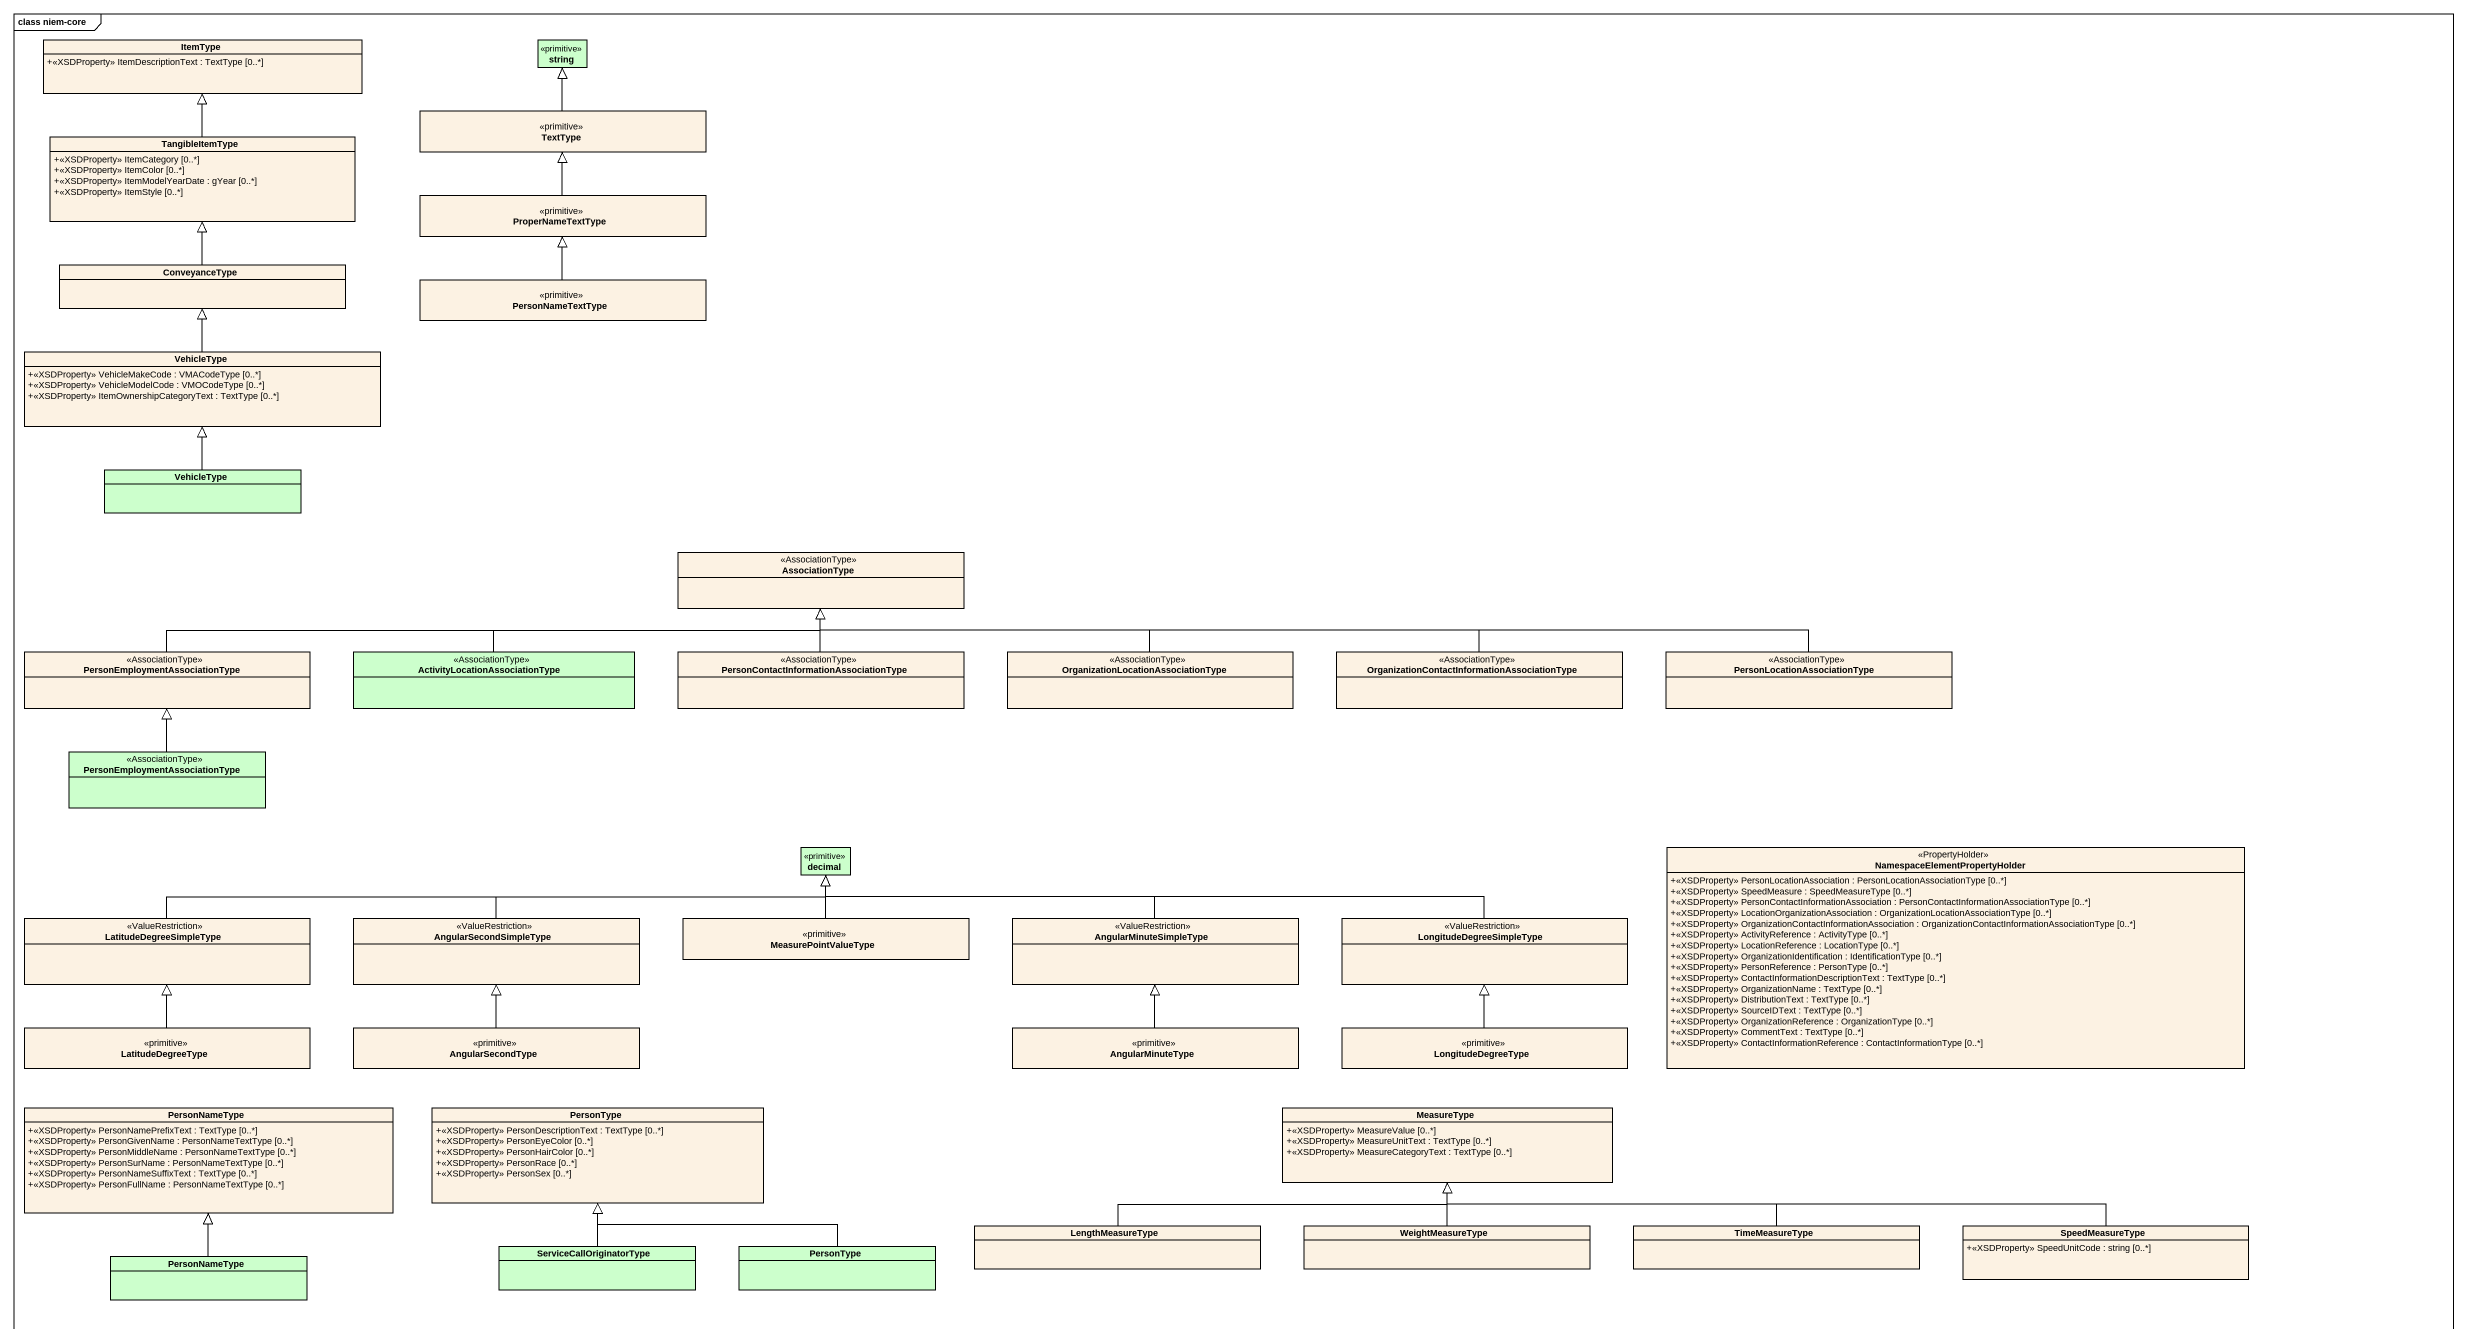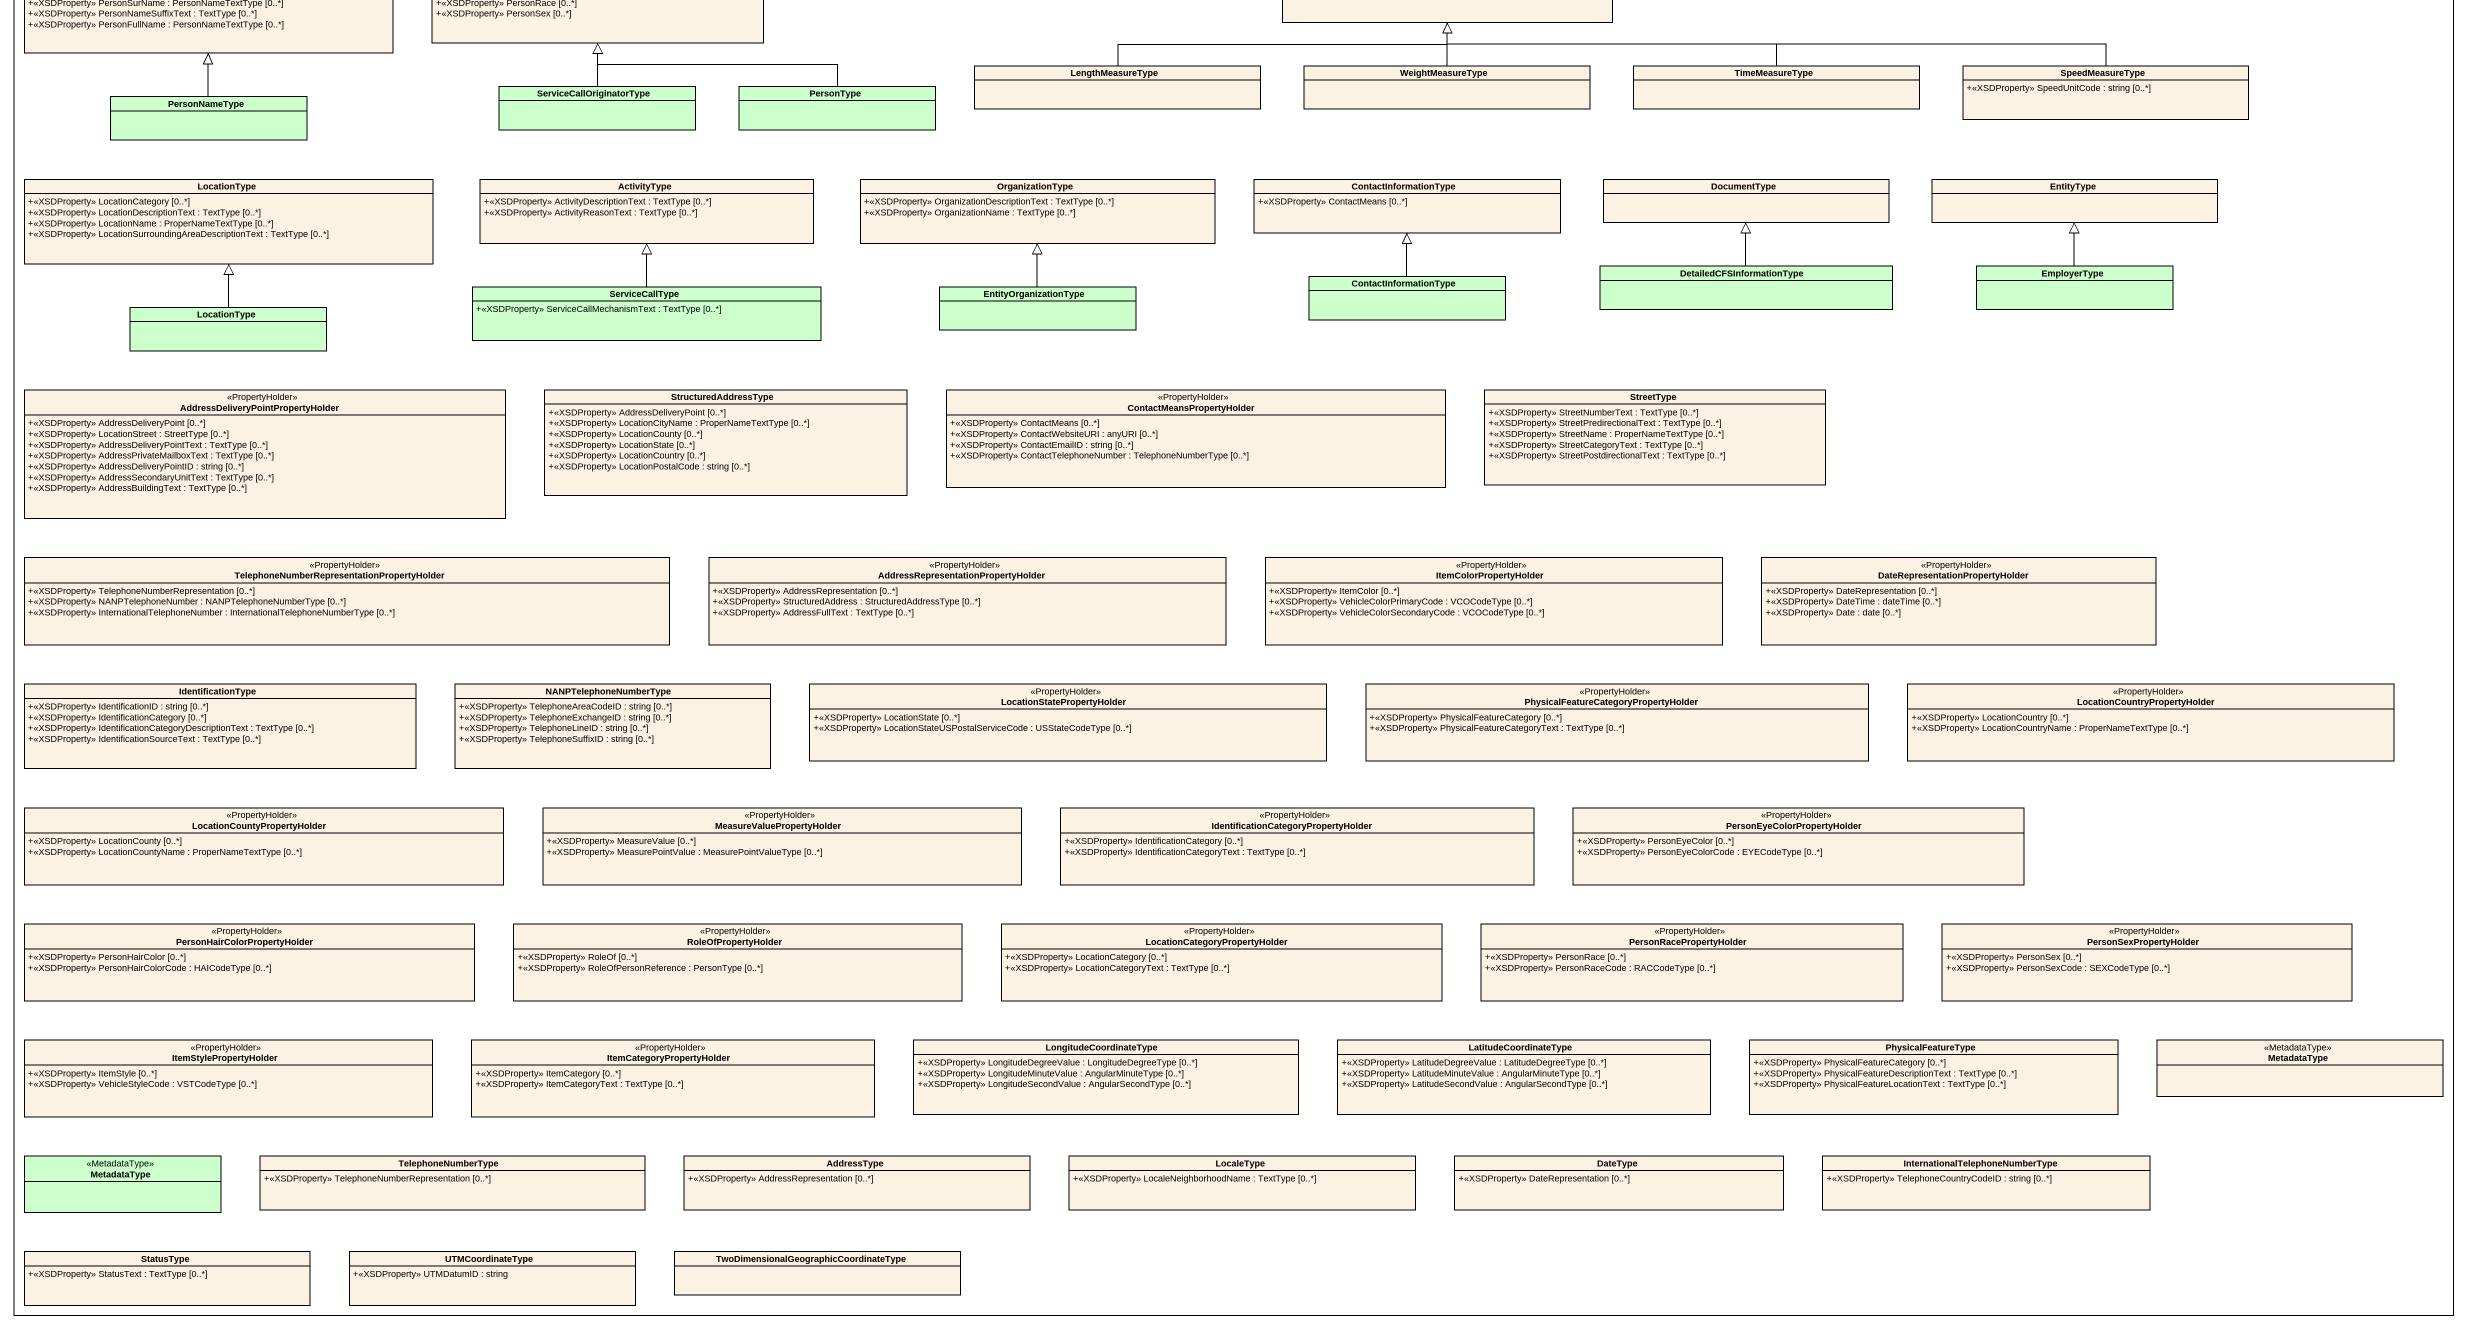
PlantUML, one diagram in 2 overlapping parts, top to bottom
@startuml
mainframe class niem-core
hide circle
hide empty members
skinparam classAttributeIconSize 0
class ItemType {
  +<<XSDProperty>> ItemDescriptionText : TextType [0..*]
}
class string <<primitive>> #CCFFCC
class TextType <<primitive>>
class TangibleItemType {
  +<<XSDProperty>> ItemCategory [0..*]
  +<<XSDProperty>> ItemColor [0..*]
  +<<XSDProperty>> ItemModelYearDate : gYear [0..*]
  +<<XSDProperty>> ItemStyle [0..*]
}
class ProperNameTextType <<primitive>>
class ConveyanceType
class PersonNameTextType <<primitive>>
class VehicleType {
  +<<XSDProperty>> VehicleMakeCode : VMACodeType [0..*]
  +<<XSDProperty>> VehicleModelCode : VMOCodeType [0..*]
  +<<XSDProperty>> ItemOwnershipCategoryText : TextType [0..*]
}
class "VehicleType" as VehicleType_2 #CCFFCC
class AssociationType <<AssociationType>>
class "PersonEmploymentAssociationType" as PersonEmploymentAssociationT <<AssociationType>>
class "ActivityLocationAssociationType" as ActivityLocationAssociationT <<AssociationType>> #CCFFCC
class "PersonContactInformationAssociationType" as PersonContactInformationAsso <<AssociationType>>
class "OrganizationLocationAssociationType" as OrganizationLocationAssociat <<AssociationType>>
class "OrganizationContactInformationAssociationType" as OrganizationContactInformati <<AssociationType>>
class "PersonLocationAssociationType" as PersonLocationAssociationTyp <<AssociationType>>
class "PersonEmploymentAssociationType" as PersonEmploymentAssociationT_2 <<AssociationType>> #CCFFCC
class decimal <<primitive>> #CCFFCC
class "NamespaceElementPropertyHolder" as NamespaceElementPropertyHold <<PropertyHolder>> {
  +<<XSDProperty>> PersonLocationAssociation : PersonLocationAssociationType [0..*]
  +<<XSDProperty>> SpeedMeasure : SpeedMeasureType [0..*]
  +<<XSDProperty>> PersonContactInformationAssociation : PersonContactInformationAssociationType [0..*]
  +<<XSDProperty>> LocationOrganizationAssociation : OrganizationLocationAssociationType [0..*]
  +<<XSDProperty>> OrganizationContactInformationAssociation : OrganizationContactInformationAssociationType [0..*]
  +<<XSDProperty>> ActivityReference : ActivityType [0..*]
  +<<XSDProperty>> LocationReference : LocationType [0..*]
  +<<XSDProperty>> OrganizationIdentification : IdentificationType [0..*]
  +<<XSDProperty>> PersonReference : PersonType [0..*]
  +<<XSDProperty>> ContactInformationDescriptionText : TextType [0..*]
  +<<XSDProperty>> OrganizationName : TextType [0..*]
  +<<XSDProperty>> DistributionText : TextType [0..*]
  +<<XSDProperty>> SourceIDText : TextType [0..*]
  +<<XSDProperty>> OrganizationReference : OrganizationType [0..*]
  +<<XSDProperty>> CommentText : TextType [0..*]
  +<<XSDProperty>> ContactInformationReference : ContactInformationType [0..*]
}
class LatitudeDegreeSimpleType <<ValueRestriction>>
class AngularSecondSimpleType <<ValueRestriction>>
class MeasurePointValueType <<primitive>>
class AngularMinuteSimpleType <<ValueRestriction>>
class LongitudeDegreeSimpleType <<ValueRestriction>>
class LatitudeDegreeType <<primitive>>
class AngularSecondType <<primitive>>
class AngularMinuteType <<primitive>>
class LongitudeDegreeType <<primitive>>
class PersonNameType {
  +<<XSDProperty>> PersonNamePrefixText : TextType [0..*]
  +<<XSDProperty>> PersonGivenName : PersonNameTextType [0..*]
  +<<XSDProperty>> PersonMiddleName : PersonNameTextType [0..*]
  +<<XSDProperty>> PersonSurName : PersonNameTextType [0..*]
  +<<XSDProperty>> PersonNameSuffixText : TextType [0..*]
  +<<XSDProperty>> PersonFullName : PersonNameTextType [0..*]
}
class PersonType {
  +<<XSDProperty>> PersonDescriptionText : TextType [0..*]
  +<<XSDProperty>> PersonEyeColor [0..*]
  +<<XSDProperty>> PersonHairColor [0..*]
  +<<XSDProperty>> PersonRace [0..*]
  +<<XSDProperty>> PersonSex [0..*]
}
class MeasureType {
  +<<XSDProperty>> MeasureValue [0..*]
  +<<XSDProperty>> MeasureUnitText : TextType [0..*]
  +<<XSDProperty>> MeasureCategoryText : TextType [0..*]
}
class "PersonNameType" as PersonNameType_2 #CCFFCC
class ServiceCallOriginatorType #CCFFCC
class "PersonType" as PersonType_2 #CCFFCC
class LengthMeasureType
class WeightMeasureType
class TimeMeasureType
class SpeedMeasureType {
  +<<XSDProperty>> SpeedUnitCode : string [0..*]
}
class LocationType {
  +<<XSDProperty>> LocationCategory [0..*]
  +<<XSDProperty>> LocationDescriptionText : TextType [0..*]
  +<<XSDProperty>> LocationName : ProperNameTextType [0..*]
  +<<XSDProperty>> LocationSurroundingAreaDescriptionText : TextType [0..*]
}
class ActivityType {
  +<<XSDProperty>> ActivityDescriptionText : TextType [0..*]
  +<<XSDProperty>> ActivityReasonText : TextType [0..*]
}
class OrganizationType {
  +<<XSDProperty>> OrganizationDescriptionText : TextType [0..*]
  +<<XSDProperty>> OrganizationName : TextType [0..*]
}
class ContactInformationType {
  +<<XSDProperty>> ContactMeans [0..*]
}
class DocumentType
class EntityType
class ServiceCallType #CCFFCC {
  +<<XSDProperty>> ServiceCallMechanismText : TextType [0..*]
}
class EntityOrganizationType #CCFFCC
class "ContactInformationType" as ContactInformationType_2 #CCFFCC
class DetailedCFSInformationType #CCFFCC
class EmployerType #CCFFCC
class "LocationType" as LocationType_2 #CCFFCC
class "AddressDeliveryPointPropertyHolder" as AddressDeliveryPointProperty <<PropertyHolder>> {
  +<<XSDProperty>> AddressDeliveryPoint [0..*]
  +<<XSDProperty>> LocationStreet : StreetType [0..*]
  +<<XSDProperty>> AddressDeliveryPointText : TextType [0..*]
  +<<XSDProperty>> AddressPrivateMailboxText : TextType [0..*]
  +<<XSDProperty>> AddressDeliveryPointID : string [0..*]
  +<<XSDProperty>> AddressSecondaryUnitText : TextType [0..*]
  +<<XSDProperty>> AddressBuildingText : TextType [0..*]
}
class StructuredAddressType {
  +<<XSDProperty>> AddressDeliveryPoint [0..*]
  +<<XSDProperty>> LocationCityName : ProperNameTextType [0..*]
  +<<XSDProperty>> LocationCounty [0..*]
  +<<XSDProperty>> LocationState [0..*]
  +<<XSDProperty>> LocationCountry [0..*]
  +<<XSDProperty>> LocationPostalCode : string [0..*]
}
class ContactMeansPropertyHolder <<PropertyHolder>> {
  +<<XSDProperty>> ContactMeans [0..*]
  +<<XSDProperty>> ContactWebsiteURI : anyURI [0..*]
  +<<XSDProperty>> ContactEmailID : string [0..*]
  +<<XSDProperty>> ContactTelephoneNumber : TelephoneNumberType [0..*]
}
class StreetType {
  +<<XSDProperty>> StreetNumberText : TextType [0..*]
  +<<XSDProperty>> StreetPredirectionalText : TextType [0..*]
  +<<XSDProperty>> StreetName : ProperNameTextType [0..*]
  +<<XSDProperty>> StreetCategoryText : TextType [0..*]
  +<<XSDProperty>> StreetPostdirectionalText : TextType [0..*]
}
class "TelephoneNumberRepresentationPropertyHolder" as TelephoneNumberRepresentatio <<PropertyHolder>> {
  +<<XSDProperty>> TelephoneNumberRepresentation [0..*]
  +<<XSDProperty>> NANPTelephoneNumber : NANPTelephoneNumberType [0..*]
  +<<XSDProperty>> InternationalTelephoneNumber : InternationalTelephoneNumberType [0..*]
}
class "AddressRepresentationPropertyHolder" as AddressRepresentationPropert <<PropertyHolder>> {
  +<<XSDProperty>> AddressRepresentation [0..*]
  +<<XSDProperty>> StructuredAddress : StructuredAddressType [0..*]
  +<<XSDProperty>> AddressFullText : TextType [0..*]
}
class ItemColorPropertyHolder <<PropertyHolder>> {
  +<<XSDProperty>> ItemColor [0..*]
  +<<XSDProperty>> VehicleColorPrimaryCode : VCOCodeType [0..*]
  +<<XSDProperty>> VehicleColorSecondaryCode : VCOCodeType [0..*]
}
class "DateRepresentationPropertyHolder" as DateRepresentationPropertyHo <<PropertyHolder>> {
  +<<XSDProperty>> DateRepresentation [0..*]
  +<<XSDProperty>> DateTime : dateTime [0..*]
  +<<XSDProperty>> Date : date [0..*]
}
class IdentificationType {
  +<<XSDProperty>> IdentificationID : string [0..*]
  +<<XSDProperty>> IdentificationCategory [0..*]
  +<<XSDProperty>> IdentificationCategoryDescriptionText : TextType [0..*]
  +<<XSDProperty>> IdentificationSourceText : TextType [0..*]
}
class NANPTelephoneNumberType {
  +<<XSDProperty>> TelephoneAreaCodeID : string [0..*]
  +<<XSDProperty>> TelephoneExchangeID : string [0..*]
  +<<XSDProperty>> TelephoneLineID : string [0..*]
  +<<XSDProperty>> TelephoneSuffixID : string [0..*]
}
class LocationStatePropertyHolder <<PropertyHolder>> {
  +<<XSDProperty>> LocationState [0..*]
  +<<XSDProperty>> LocationStateUSPostalServiceCode : USStateCodeType [0..*]
}
class "PhysicalFeatureCategoryPropertyHolder" as PhysicalFeatureCategoryPrope <<PropertyHolder>> {
  +<<XSDProperty>> PhysicalFeatureCategory [0..*]
  +<<XSDProperty>> PhysicalFeatureCategoryText : TextType [0..*]
}
class "LocationCountryPropertyHolder" as LocationCountryPropertyHolde <<PropertyHolder>> {
  +<<XSDProperty>> LocationCountry [0..*]
  +<<XSDProperty>> LocationCountryName : ProperNameTextType [0..*]
}
class LocationCountyPropertyHolder <<PropertyHolder>> {
  +<<XSDProperty>> LocationCounty [0..*]
  +<<XSDProperty>> LocationCountyName : ProperNameTextType [0..*]
}
class MeasureValuePropertyHolder <<PropertyHolder>> {
  +<<XSDProperty>> MeasureValue [0..*]
  +<<XSDProperty>> MeasurePointValue : MeasurePointValueType [0..*]
}
class "IdentificationCategoryPropertyHolder" as IdentificationCategoryProper <<PropertyHolder>> {
  +<<XSDProperty>> IdentificationCategory [0..*]
  +<<XSDProperty>> IdentificationCategoryText : TextType [0..*]
}
class PersonEyeColorPropertyHolder <<PropertyHolder>> {
  +<<XSDProperty>> PersonEyeColor [0..*]
  +<<XSDProperty>> PersonEyeColorCode : EYECodeType [0..*]
}
class "PersonHairColorPropertyHolder" as PersonHairColorPropertyHolde <<PropertyHolder>> {
  +<<XSDProperty>> PersonHairColor [0..*]
  +<<XSDProperty>> PersonHairColorCode : HAICodeType [0..*]
}
class RoleOfPropertyHolder <<PropertyHolder>> {
  +<<XSDProperty>> RoleOf [0..*]
  +<<XSDProperty>> RoleOfPersonReference : PersonType [0..*]
}
class "LocationCategoryPropertyHolder" as LocationCategoryPropertyHold <<PropertyHolder>> {
  +<<XSDProperty>> LocationCategory [0..*]
  +<<XSDProperty>> LocationCategoryText : TextType [0..*]
}
class PersonRacePropertyHolder <<PropertyHolder>> {
  +<<XSDProperty>> PersonRace [0..*]
  +<<XSDProperty>> PersonRaceCode : RACCodeType [0..*]
}
class PersonSexPropertyHolder <<PropertyHolder>> {
  +<<XSDProperty>> PersonSex [0..*]
  +<<XSDProperty>> PersonSexCode : SEXCodeType [0..*]
}
class ItemStylePropertyHolder <<PropertyHolder>> {
  +<<XSDProperty>> ItemStyle [0..*]
  +<<XSDProperty>> VehicleStyleCode : VSTCodeType [0..*]
}
class ItemCategoryPropertyHolder <<PropertyHolder>> {
  +<<XSDProperty>> ItemCategory [0..*]
  +<<XSDProperty>> ItemCategoryText : TextType [0..*]
}
class LongitudeCoordinateType {
  +<<XSDProperty>> LongitudeDegreeValue : LongitudeDegreeType [0..*]
  +<<XSDProperty>> LongitudeMinuteValue : AngularMinuteType [0..*]
  +<<XSDProperty>> LongitudeSecondValue : AngularSecondType [0..*]
}
class LatitudeCoordinateType {
  +<<XSDProperty>> LatitudeDegreeValue : LatitudeDegreeType [0..*]
  +<<XSDProperty>> LatitudeMinuteValue : AngularMinuteType [0..*]
  +<<XSDProperty>> LatitudeSecondValue : AngularSecondType [0..*]
}
class PhysicalFeatureType {
  +<<XSDProperty>> PhysicalFeatureCategory [0..*]
  +<<XSDProperty>> PhysicalFeatureDescriptionText : TextType [0..*]
  +<<XSDProperty>> PhysicalFeatureLocationText : TextType [0..*]
}
class MetadataType <<MetadataType>>
class "MetadataType" as MetadataType_2 <<MetadataType>> #CCFFCC
class TelephoneNumberType {
  +<<XSDProperty>> TelephoneNumberRepresentation [0..*]
}
class AddressType {
  +<<XSDProperty>> AddressRepresentation [0..*]
}
class LocaleType {
  +<<XSDProperty>> LocaleNeighborhoodName : TextType [0..*]
}
class DateType {
  +<<XSDProperty>> DateRepresentation [0..*]
}
class "InternationalTelephoneNumberType" as InternationalTelephoneNumber {
  +<<XSDProperty>> TelephoneCountryCodeID : string [0..*]
}
class StatusType {
  +<<XSDProperty>> StatusText : TextType [0..*]
}
class UTMCoordinateType {
  +<<XSDProperty>> UTMDatumID : string
}
class "TwoDimensionalGeographicCoordinateType" as TwoDimensionalGeographicCoor
TextType -up-|> string
TangibleItemType -up-|> ItemType
ProperNameTextType -up-|> TextType
ConveyanceType -up-|> TangibleItemType
PersonNameTextType -up-|> ProperNameTextType
VehicleType -up-|> ConveyanceType
VehicleType_2 -up-|> VehicleType
PersonEmploymentAssociationT -right-|> AssociationType
ActivityLocationAssociationT -right-|> AssociationType
PersonContactInformationAsso -up-|> AssociationType
OrganizationLocationAssociat -left-|> AssociationType
OrganizationContactInformati -left-|> AssociationType
PersonLocationAssociationTyp -left-|> AssociationType
PersonEmploymentAssociationT_2 -up-|> PersonEmploymentAssociationT
LatitudeDegreeSimpleType -right-|> decimal
AngularSecondSimpleType -right-|> decimal
MeasurePointValueType -up-|> decimal
AngularMinuteSimpleType -left-|> decimal
LongitudeDegreeSimpleType -left-|> decimal
LatitudeDegreeType -up-|> LatitudeDegreeSimpleType
AngularSecondType -up-|> AngularSecondSimpleType
AngularMinuteType -up-|> AngularMinuteSimpleType
LongitudeDegreeType -up-|> LongitudeDegreeSimpleType
PersonNameType_2 -up-|> PersonNameType
ServiceCallOriginatorType -up-|> PersonType
PersonType_2 -left-|> PersonType
LengthMeasureType -right-|> MeasureType
WeightMeasureType -up-|> MeasureType
TimeMeasureType -left-|> MeasureType
SpeedMeasureType -left-|> MeasureType
ServiceCallType -up-|> ActivityType
EntityOrganizationType -up-|> OrganizationType
ContactInformationType_2 -up-|> ContactInformationType
DetailedCFSInformationType -up-|> DocumentType
EmployerType -up-|> EntityType
LocationType_2 -up-|> LocationType
@enduml
